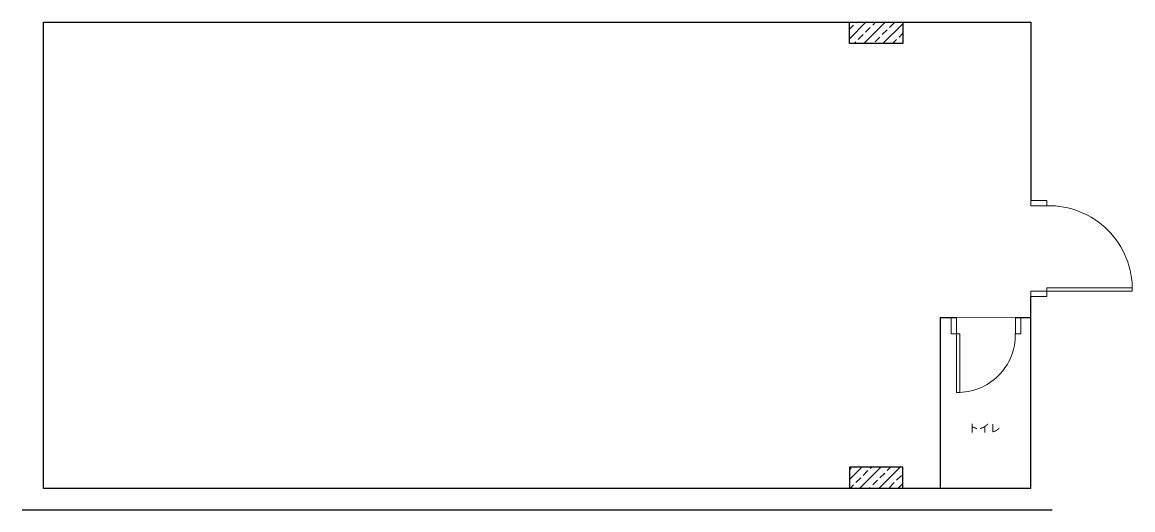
# Model space of a CAD drawing. Header units: millimetres. Extents: x -5127 to 14751, y -2750 to 19020.
# Drawn here: x -200 to 10205, y 14450 to 19020 of the extents above; entities that cross this region are included whole.
import ezdxf

# ---------------------------------------------------------------- set-up
doc = ezdxf.new("R2010")
doc.units = ezdxf.units.MM
doc.set_wipeout_variables(frame=1)
doc.layers.add('1floor', color=252, linetype='Continuous')
doc.layers.add('2furniture', color=7, linetype='Continuous', lineweight=0)
doc.layers.add('A-col-pattern', color=8, linetype='Continuous', lineweight=0)
doc.styles.get("Standard").update_dxf_attribs({"font": 'ARIALN.TTF', "height": 70})

# ---------------------------------------------------------------- blocks, each defined once
blk = doc.blocks.new('*U22')
blk.add_wipeout([(0, 150), (402, 150), (900, 150), (900, 0), (0, 0)]).dxf.layer = 'A-col-pattern'
at = {"layer": 'A-col-pattern'}
for points in [[(50, 150), (80, 150), (80, 950), (50, 950)], [(0, 0), (50, 0), (50, 150), (0, 150)], [(850, 0), (900, 0), (900, 150), (850, 150)]]:
    blk.add_lwpolyline(points, close=True, dxfattribs=at)
blk.add_arc((68, 168), 782, 358.6506, 91.2877, dxfattribs=at)
blk = doc.blocks.new('*U21')
blk.add_wipeout([(0, 150), (402, 150), (650, 150), (650, 0), (0, 0)]).dxf.layer = 'A-col-pattern'
at = {"layer": 'A-col-pattern'}
for points in [[(50, 150), (80, 150), (80, 700), (50, 700)], [(0, 0), (50, 0), (50, 150), (0, 150)], [(600, 0), (650, 0), (650, 150), (600, 150)]]:
    blk.add_lwpolyline(points, close=True, dxfattribs=at)
blk.add_arc((63, 163), 537, 358.6506, 91.2877, dxfattribs=at)

msp = doc.modelspace()

# ---------------------------------------------------------------- hatches: boundary and pattern name
at = {"layer": '1floor'}
h = msp.add_hatch(dxfattribs=at)
h.set_pattern_fill('ANSI33', color=256, scale=20, style=0)
h.paths.add_polyline_path([(8050, 18820.3), (8050, 19020.3), (7550, 19020.3), (7550, 18820.3)])
h.paths.add_polyline_path([(8050, 14650.3), (8050, 14850.3), (7550, 14850.3), (7550, 14650.3)])

# ---------------------------------------------------------------- linework, layer by layer
at = {"layer": '1floor', "color": 7, "lineweight": 30}
for p, q in [((0, 14650.3), (0, 19020.3)), ((0, 19020.3), (9250, 19020.3)), ((7550, 18820.3), (7550, 19020.3)), ((8050, 19020.3), (8050, 18820.3)), ((9250, 19020.3), (9250, 17350.3)), ((8050, 18820.3), (7550, 18820.3)), ((9250, 14650.3), (9250, 16450.3)), ((8050, 14850.3), (7550, 14850.3)), ((7550, 14850.3), (7550, 14650.3)), ((8050, 14650.3), (8050, 14850.3)), ((9250, 14650.3), (0, 14650.3))]:
    msp.add_line(p, q, dxfattribs=at)
at = {"layer": '1floor', "color": 7}
for p, q in [((9250, 16250.3), (8400, 16250.3)), ((8400, 16250.3), (8400, 14650.3))]:
    msp.add_line(p, q, dxfattribs=at)
at = {"layer": '1floor'}
msp.add_line((-200, 14450.3), (9450, 14450.3), dxfattribs=at)

# ---------------------------------------------------------------- texts
at = {"layer": '2furniture', "insert": (8814.2, 15213.2), "char_height": 75, "attachment_point": 5}
msp.add_mtext_dynamic_manual_height_columns('{\\fMS PGothic|b0|i0|c128|p50;トイレ}', width=657.43, gutter_width=12.5, heights=[0], dxfattribs=at)

# ---------------------------------------------------------------- next in the draw order: block references
at = {"layer": '1floor', "xscale": -1}
for name, p, rotation in [('*U22', (9250, 16450.3), 270), ('*U21', (8504.5, 16250.3), 180)]:
    msp.add_blockref(name, p, dxfattribs=dict(at, rotation=rotation))

doc.saveas('drawing.dxf')
